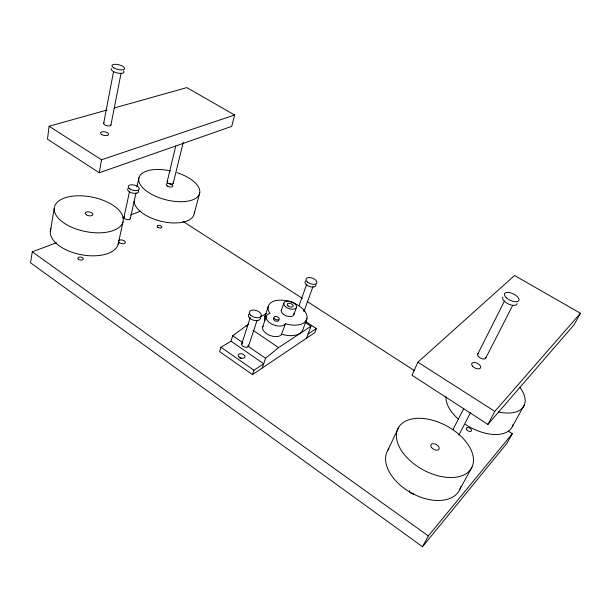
<?xml version="1.0" encoding="UTF-8"?>
<svg xmlns="http://www.w3.org/2000/svg" width="611" height="611" viewBox="0 0 611 611"><rect width="100%" height="100%" fill="white"/><g stroke="black" fill="none" stroke-linecap="round" stroke-linejoin="round"><path stroke-width="0.92" d="M106.956 110.026L49.117 126.263L47.467 139.178L99.326 172.76L231.76 126.362L234.616 115.005L186.829 87.61L114.303 107.971M56.411 242.766L32.284 251.816L30.55 262.791L422.507 546.723L506.748 443.525L512.285 433.695L508.276 431.114M99.326 172.76L101.495 159.769L234.616 115.005M50.323 231.477L54.203 208.443M103.656 123.46L113.554 71.571M110.935 124.965L121.054 73.236M123.934 217.363L129.494 191.694M118.137 244.27L123.002 221.824A35.087 17.543 11.4 0 0 75.665 195.879A35.087 17.543 11.4 0 0 67.577 225.215A35.087 17.543 11.4 0 0 123.002 221.824M136.917 186.974L138.957 177.748M130.342 218.532L136.001 192.923M167.185 181.673L175.777 145.914M173.18 183.46L183.254 142.264M194.298 213.407L199.774 192.633M248.509 324.113L232.738 335.745L231.019 341.175L220.961 347.262L219.616 351.615L252.465 374.604L314.841 332.613L316.376 328.527L305.248 321.241M241.704 344.008L250.289 317.537M248.608 345.979L257.04 320.439M264.83 316.697L268.328 306.256M262.593 327.206L266.136 316.658M252.465 374.604L253.947 370.251L263.708 363.728L231.019 341.175M281.274 310.609L283.794 303.316M262.211 368.036L265.579 358.298L278.608 347.606L310.976 326.274L305.462 322.661M263.043 326.053A10.326 5.919 19 0 0 268.435 334.805A10.326 5.919 19 0 0 281.152 335.049L285.513 323.746L287.926 324.403A20.285 11.219 19.3 0 0 307.035 317.957A20.285 11.219 19.3 0 0 290.355 301.758M293.998 314.291L296.587 307.02M299.146 305.393L306.745 284.123M303.965 311.488L312.939 286.696M306.921 318.637L303.14 328.97A20.132 11.342 19.3 0 1 284.214 334.897L281.816 334.248M306.554 338.189L310.976 326.274M417.901 362.178L412.02 375.261L487.899 424.401L573.996 324.846L580.45 313.275L514.561 275.508L417.901 362.178L494.826 411.386L580.45 313.275M387.993 449.994L398.731 427.158M477.779 354.029L504.472 301.032M485.63 358.321L512.705 305.347M452.988 429.548L463.772 408.583M458.853 435.108L470.646 412.478M487.899 424.401L494.826 411.386M422.507 546.723L428.326 535.946L512.285 433.695M459.693 489.648L472.005 467.079M512.492 426.226L524.314 405.116M285.513 323.746L284.841 324.54A10.41 5.858 19 0 1 270.238 323.188A10.41 5.858 19 0 1 268.68 313.817L269.932 313.42L269.016 311.877A20.285 11.219 19.3 0 1 289.614 301.529M308.081 334.072L316.376 328.527M260.744 316.819L266.449 313.412M122.521 217.959L124.308 217.287M130.563 214.942L140.393 211.253M49.117 126.263L101.495 159.769M183.002 221.411L302.376 298.374M307.18 301.467L414.541 370.686M246.065 325.571L247.615 326.625M253.038 330.291L278.608 347.606M232.738 335.745L242.903 342.725M247.592 345.948L265.579 358.298M220.961 347.262L253.947 370.251M32.284 251.816L428.326 535.946M123.567 70.853A6.545 2.429 13.6 0 1 118.083 73.137A6.545 2.429 13.6 0 1 111.469 68.661M110.889 124.629A3.719 1.558 12.9 0 1 106.749 125.69A3.719 1.558 12.9 0 1 104.046 122.895M517.166 303.636A7.935 3.59 25.6 0 1 508.505 304.018A7.935 3.59 25.6 0 1 502.868 297.007M485.814 357.366A4.476 2.268 26.6 0 1 480.819 358.275A4.476 2.268 26.6 0 1 478.138 353.685M260.393 317.743A6.24 3.536 18 0 1 253.03 320.08A6.24 3.536 18 0 1 249.227 313.802M248.494 345.039A3.597 2.139 17.9 0 1 244.698 347.094A3.597 2.139 17.9 0 1 242.185 343.245M315.902 284.573A5.736 2.979 19.8 0 1 309.525 286.483A5.736 2.979 19.8 0 1 305.637 280.953M303.904 310.312A3.307 1.81 19.8 0 1 304.087 311.129M173.165 182.834A3.139 1.451 14.4 0 1 169.575 183.911A3.139 1.451 14.4 0 1 167.697 181.207M176.953 172.638A31.329 14.588 14.4 0 1 192.541 199.896A31.329 14.588 14.4 0 1 141.286 186.049A31.329 14.588 14.4 0 1 170.507 170.897M118.465 241.482A34.544 17.971 10.9 0 1 81.225 254.711A34.544 17.971 10.9 0 1 50.98 228.713M194.359 211.826A30.886 14.992 14.1 0 1 165.13 222.114A30.886 14.992 14.1 0 1 134.038 201.34M460.77 486.585A40.998 25.372 29.3 0 1 412.509 493.566A40.998 25.372 29.3 0 1 388.894 448.695M513.019 424.714A36.729 20.056 28.4 0 1 465.368 424.439M458.479 419.222A36.729 20.056 28.4 0 1 446.114 396.501M520.014 387.519A37.34 19.613 27.8 0 1 498.385 411.982M138.246 190.334A5.652 2.688 13.1 0 1 133.015 193.206A5.652 2.688 13.1 0 1 128.15 188.409M130.097 217.814A3.261 1.634 12.7 0 1 127.042 219.601A3.261 1.634 12.7 0 1 124.254 216.745M278.547 319.423A2.772 1.558 19 0 1 277.615 321.218A2.772 1.558 19 0 1 274.194 320.233A2.772 1.558 19 0 1 273.949 318.094M264.784 320.393A20.132 11.342 19.3 0 1 265.564 315.077M293.922 313.275A6.645 3.674 19.3 0 1 287.055 316.147A6.645 3.674 19.3 0 1 281.648 309.731M239.711 358A3.559 2.169 17.9 0 1 241.475 358.497M413.953 493.879A3.223 2.062 29.9 0 1 410.982 493.062A3.223 2.062 29.9 0 1 409.416 490.686M113.898 67.951A6.561 2.413 13.7 0 0 124.537 68.974A6.561 2.413 13.7 0 0 116.533 64.338A6.561 2.413 13.7 0 0 113.898 67.951M506.404 297.809A7.951 3.567 25.5 0 0 518.754 300.719A7.951 3.567 25.5 0 0 509.956 292.677A7.951 3.567 25.5 0 0 506.404 297.809M101.586 134.435A4.063 1.833 11.4 0 0 108.376 134.855A4.063 1.833 11.4 0 0 103.755 131.709A4.063 1.833 11.4 0 0 101.586 134.435M472.448 366.104A4.888 2.658 26.4 0 0 480.277 368.227A4.888 2.658 26.4 0 0 475.786 362.69A4.888 2.658 26.4 0 0 472.448 366.104M250.793 315.352A6.255 3.529 18 0 0 261.057 316.307A6.255 3.529 18 0 0 254.13 310.083A6.255 3.529 18 0 0 250.793 315.352M307.524 282.114A5.743 2.971 19.8 0 0 316.742 283.114A5.743 2.971 19.8 0 0 310.075 277.585A5.743 2.971 19.8 0 0 307.524 282.114M167.315 186.034A3.445 1.604 14.4 0 0 172.829 186.21A3.445 1.604 14.4 0 0 168.453 183.468A3.445 1.604 14.4 0 0 167.315 186.034M86.426 214.812A3.857 1.925 11.4 0 0 92.796 214.904A3.857 1.925 11.4 0 0 88.167 211.803A3.857 1.925 11.4 0 0 86.426 214.812M431.45 447.428A4.59 2.734 28.6 0 0 438.774 449.459A4.59 2.734 28.6 0 0 434.749 443.892A4.59 2.734 28.6 0 0 431.45 447.428M403.382 453.377A41.747 24.914 28.6 0 0 469.867 470.417A41.747 24.914 28.6 0 0 431.557 419.956A41.747 24.914 28.6 0 0 403.382 453.377M129.975 189.005A5.659 2.673 13.2 0 0 139.163 189.273A5.659 2.673 13.2 0 0 132.136 184.782A5.659 2.673 13.2 0 0 129.975 189.005M285.291 306.485A6.683 3.643 19.3 0 0 296.228 307.906A6.683 3.643 19.3 0 0 289.034 301.185A6.683 3.643 19.3 0 0 285.291 306.485M287.926 305.767A3.086 1.68 19.3 0 0 292.975 306.432A3.086 1.68 19.3 0 0 289.667 303.323A3.086 1.68 19.3 0 0 287.926 305.767M238.825 356.778A3.567 2.154 17.9 0 0 244.759 357.443A3.567 2.154 17.9 0 0 241.116 353.67A3.567 2.154 17.9 0 0 238.825 356.778M274.515 318.736A2.78 1.558 19 0 0 279.09 319.316A2.78 1.558 19 0 0 276.149 316.483A2.78 1.558 19 0 0 274.515 318.736M119.504 242.811A3.529 1.841 12.4 0 0 125.278 242.811A3.529 1.841 12.4 0 0 120.932 239.879A3.529 1.841 12.4 0 0 119.504 242.811M78.59 259.339A2.719 1.466 10.5 0 0 83.104 259.301A2.719 1.466 10.5 0 0 79.865 257.032A2.719 1.466 10.5 0 0 78.59 259.339M157.913 227.292A2.436 1.23 13.9 0 0 161.831 227.323A2.436 1.23 13.9 0 0 158.761 225.314A2.436 1.23 13.9 0 0 157.913 227.292M466.751 429.762A2.887 1.634 28.9 0 0 471.325 431.053A2.887 1.634 28.9 0 0 468.683 427.624A2.887 1.634 28.9 0 0 466.751 429.762"/></g></svg>
